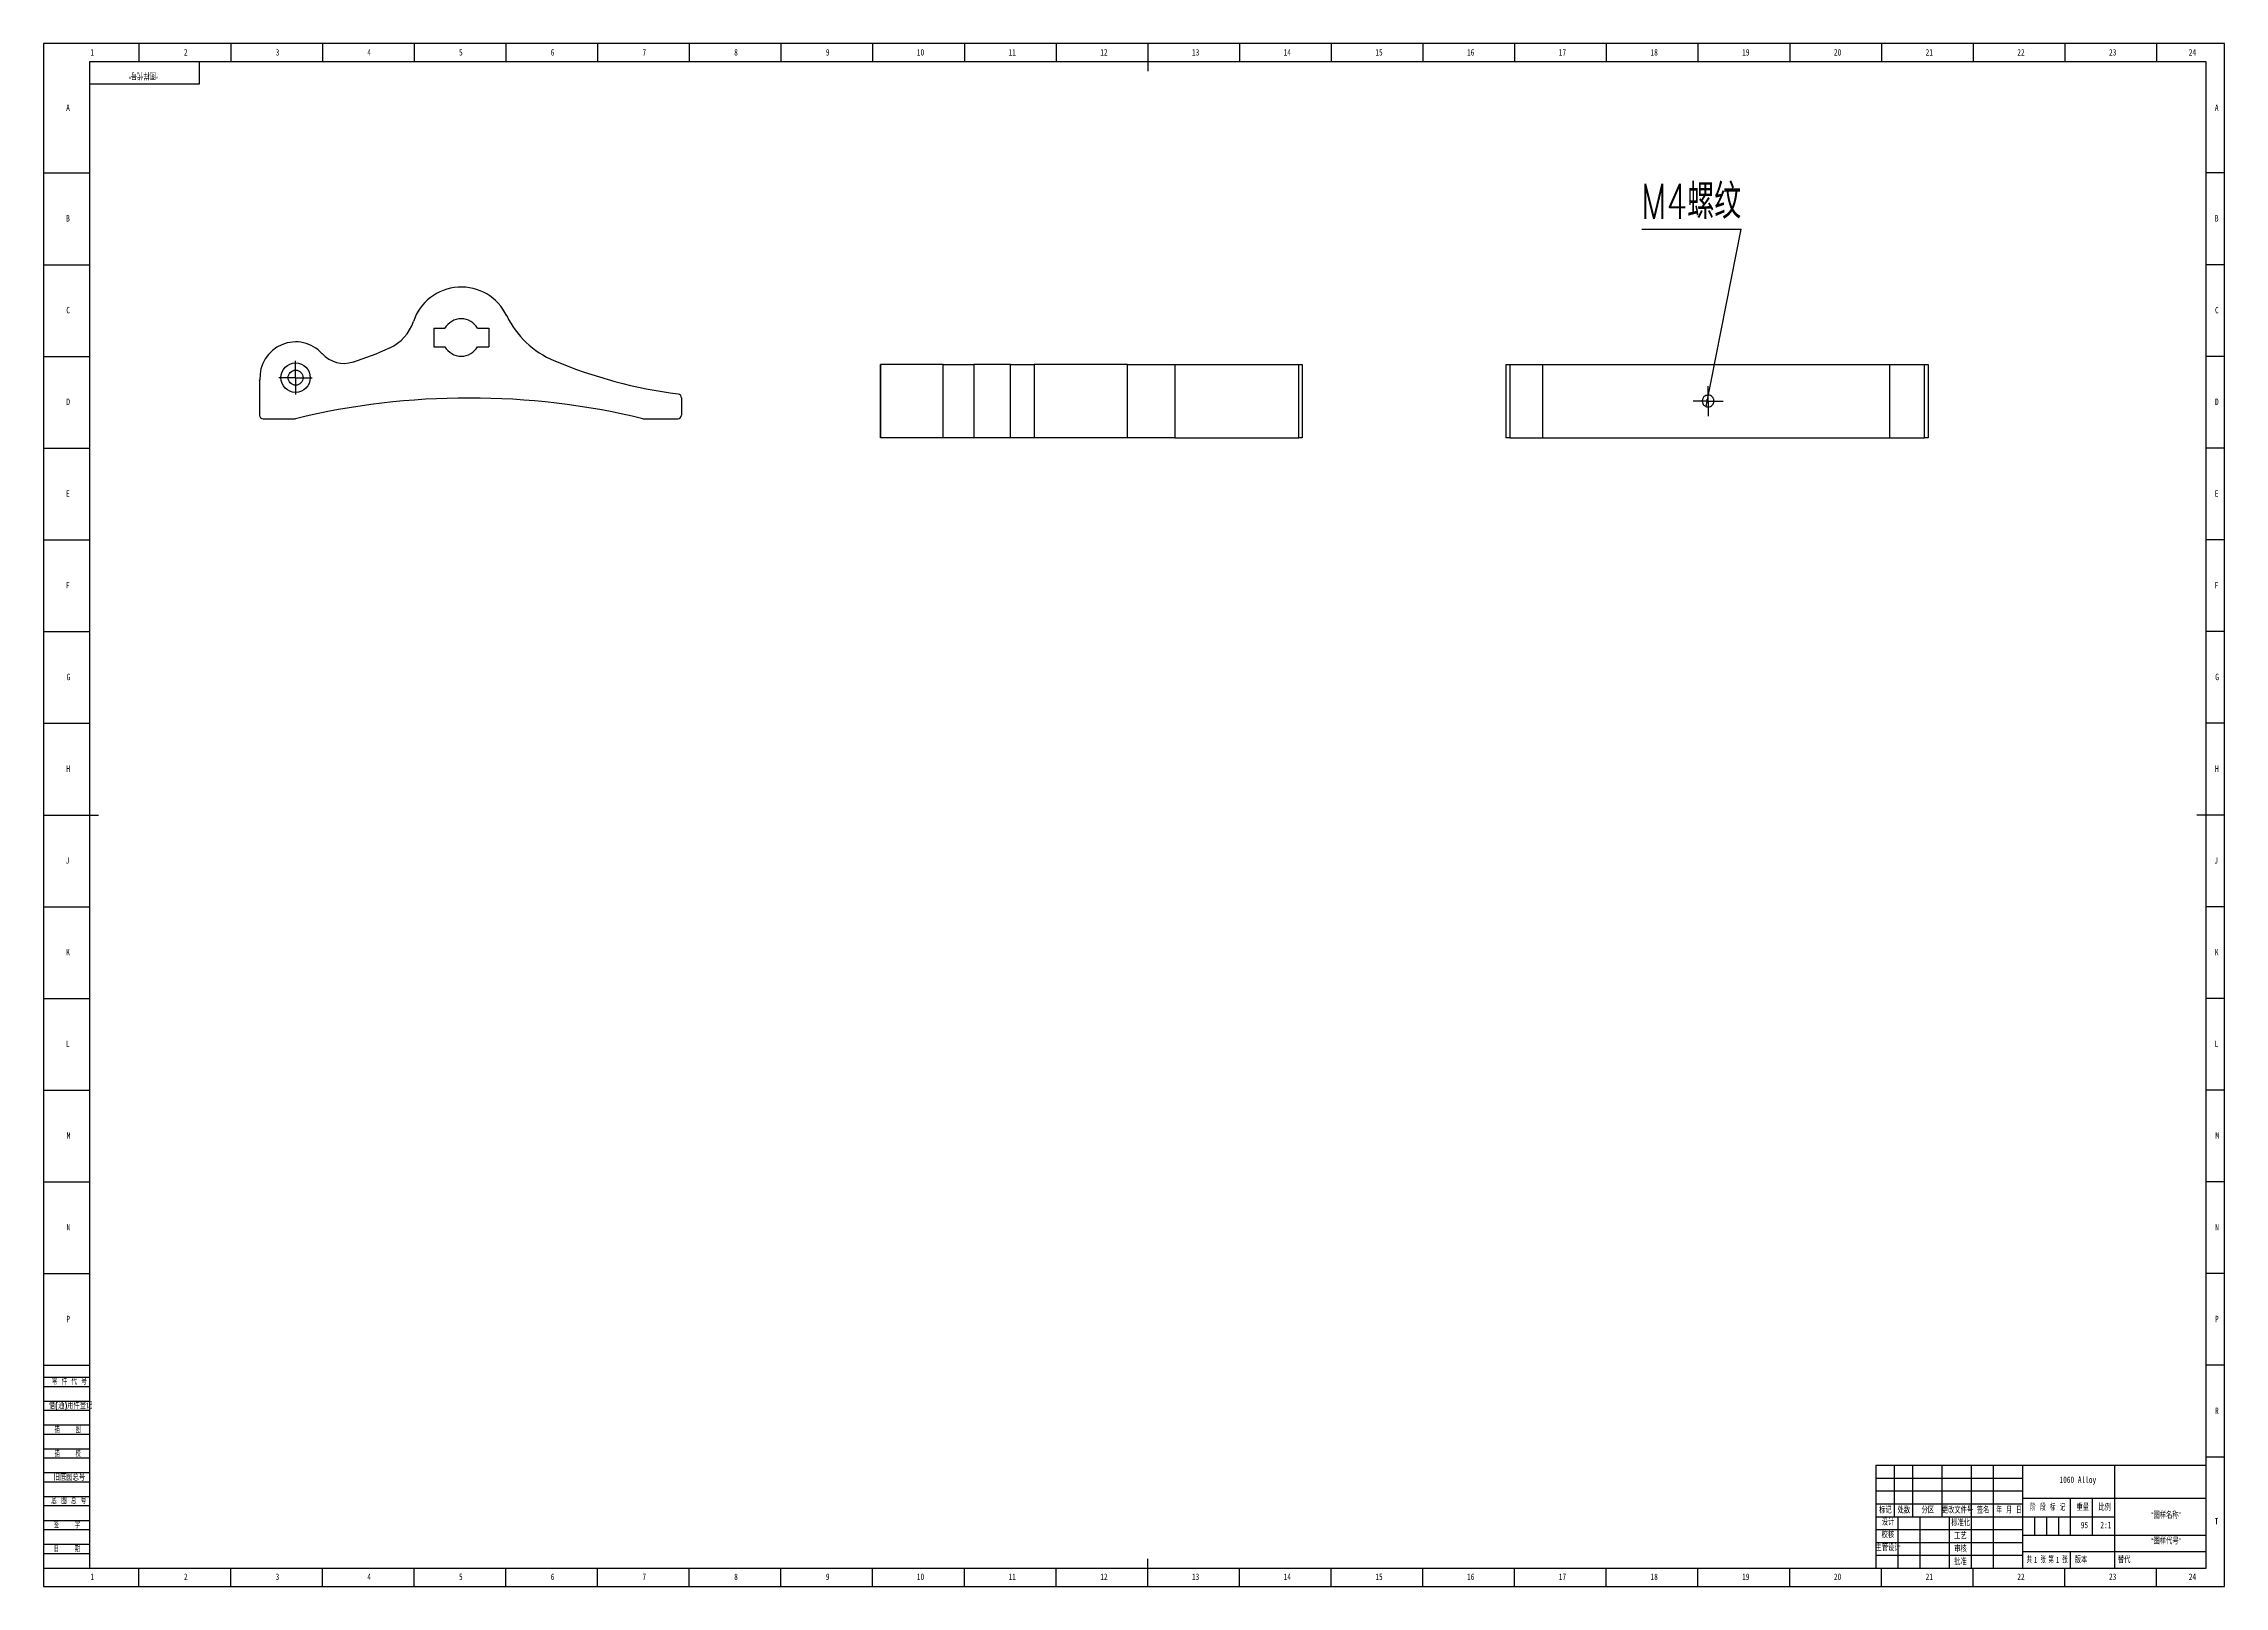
# Model space of a CAD drawing. Header units: millimetres. Extents: x 0 to 1189, y 0 to 841.
import ezdxf

# ---------------------------------------------------------------- set-up
doc = ezdxf.new("R2010")
doc.units = ezdxf.units.MM
for name, color, linetype in [('10', 7, 'Continuous'), ('5', 7, 'Continuous'), ('9', 7, 'Continuous'), ('SLD-0', 7, 'Continuous')]:
    doc.layers.add(name, color=color, linetype=linetype)
doc.styles.add('SLDTEXTSTYLE0', font='TXT', dxfattribs={"width": 0.7, "bigfont": 'bigfont'})
doc.styles.add('SLDTEXTSTYLE1', font='TXT', dxfattribs={"width": 0.6, "bigfont": 'bigfont'})
doc.styles.add('SLDTEXTSTYLE2', font='TXT', dxfattribs={"width": 0.614286, "bigfont": 'bigfont'})
doc.styles.add('SLDTEXTSTYLE3', font='TXT', dxfattribs={"width": 0.62, "bigfont": 'bigfont'})
doc.styles.add('SLDTEXTSTYLE4', font='TXT', dxfattribs={"width": 0.566667, "bigfont": 'bigfont'})
doc.styles.add('SLDTEXTSTYLE5', font='TXT', dxfattribs={"width": 0.7})
doc.dimstyles.new('SLDDIMSTYLE0', dxfattribs={"dimtxt": 0.18, "dimasz": 4.08, "dimexe": 0, "dimexo": 0.0625, "dimgap": 0, "dimtad": 0, "dimtih": 1, "dimtoh": 1, "dimdec": 0, "dimrnd": 1e-09, "dimzin": 0, "dimdsep": 46, "dimtxsty": 'Standard', "dimsah": 1, "dimcen": 0.09, "dimadec": 0, "dimazin": 0, "dimtfac": 4.08, "dimtdec": 0, "dimtofl": 0, "dimtmove": 0, "dimatfit": 3, "dimfxl": 0, "dimfrac": 2, "dimtolj": 1, "dimtzin": 0, "dimarcsym": 0})

# ---------------------------------------------------------------- blocks, each defined once
blk = doc.blocks.new('SW_CENTERMARKSYMBOL_0')
at = {"layer": '10', "color": 0}
for p, q in [((-5, 0), (-9.1, 0)), ((0, 0), (-5, 0)), ((0, 5), (0, 9.1)), ((0, 0), (0, 5)), ((0, 0), (0, -5)), ((0, 0), (5, 0)), ((5, 0), (9.1, 0)), ((0, -5), (0, -9.1))]:
    blk.add_line(p, q, dxfattribs=at)
blk = doc.blocks.new('SW_NOTE_0')
at = {"layer": '10', "color": 0}
blk.add_line((-54.1, 0), (0, 0), dxfattribs=at)
at = {"layer": '10', "color": 0, "insert": (-54.5, 24.7), "char_height": 19.05, "attachment_point": 1, "style": 'SLDTEXTSTYLE0'}
blk.add_mtext('M4螺纹', dxfattribs=at)
blk = doc.blocks.new('SW_CENTERMARKSYMBOL_1')
at = {"layer": '10', "color": 0}
for p, q in [((-5, 0), (-8.2, 0)), ((0, 0), (-5, 0)), ((0, 5), (0, 8.2)), ((0, 0), (0, 5)), ((0, 0), (0, -5)), ((0, 0), (5, 0)), ((5, 0), (8.2, 0)), ((0, -5), (0, -8.2))]:
    blk.add_line(p, q, dxfattribs=at)

msp = doc.modelspace()

# ---------------------------------------------------------------- linework, layer by layer
at = {"color": 7, "linetype": 'Continuous', "lineweight": 25}
for p, q in [((212.7, 685.8), (218.8, 685.8)), ((212.7, 685.8), (212.7, 675.8)), ((236.6, 685.8), (242.7, 685.8)), ((242.7, 685.8), (242.7, 675.8)), ((212.7, 675.8), (218.8, 675.8)), ((236.6, 675.8), (242.7, 675.8)), ((456.2, 626.1), (456.2, 666.1)), ((456.2, 666.1), (456.3, 666.1)), ((456.3, 666.1), (456.3, 626.1)), ((490.4, 666.1), (456.3, 666.1)), ((490.4, 626.1), (490.4, 666.1)), ((490.4, 666.1), (507.2, 666.1)), ((507.2, 666.1), (507.2, 626.1)), ((527.2, 666.1), (507.2, 666.1)), ((527.2, 626.1), (527.2, 666.1)), ((527.2, 666.1), (540, 666.1)), ((540, 666.1), (540, 626.1)), ((591, 666.1), (540, 666.1)), ((591, 626.1), (591, 666.1)), ((591, 666.1), (616.7, 666.1)), ((616.7, 666.1), (616.7, 626.1)), ((616.7, 666.1), (684.4, 666.1)), ((684.4, 626.1), (684.4, 666.1)), ((684.4, 666.1), (686.2, 666.1)), ((686.2, 666.1), (686.2, 626.1)), ((797.5, 626.1), (797.5, 666.1)), ((797.5, 666.1), (799.5, 666.1)), ((799.5, 666.1), (799.5, 626.1)), ((799.5, 666.1), (817.2, 666.1)), ((817.2, 666.1), (817.2, 626.1)), ((817.2, 666.1), (1006.5, 666.1)), ((1006.5, 666.1), (1006.5, 626.1)), ((1006.5, 666.1), (1025.5, 666.1)), ((1025.5, 626.1), (1025.5, 666.1)), ((1025.5, 666.1), (1027.5, 666.1)), ((1027.5, 666.1), (1027.5, 626.1)), ((117.7, 657.1), (117.9, 657.7)), ((117.7, 657.1), (117.7, 638.5)), ((347.7, 648), (347.7, 638.5)), ((119.7, 636.5), (137.4, 636.5)), ((326.7, 636.5), (345.7, 636.5)), ((456.2, 626.1), (456.3, 626.1)), ((490.4, 626.1), (456.3, 626.1)), ((507.2, 626.1), (490.4, 626.1)), ((527.2, 626.1), (507.2, 626.1)), ((540, 626.1), (527.2, 626.1)), ((591, 626.1), (540, 626.1)), ((616.7, 626.1), (591, 626.1)), ((616.7, 626.1), (684.4, 626.1)), ((686.2, 626.1), (684.4, 626.1)), ((799.5, 626.1), (797.5, 626.1)), ((799.5, 626.1), (817.2, 626.1)), ((817.2, 626.1), (1006.5, 626.1)), ((1006.5, 626.1), (1025.5, 626.1)), ((1027.5, 626.1), (1025.5, 626.1))]:
    msp.add_line(p, q, dxfattribs=at)
for radius in [8, 4.1]:
    msp.add_circle((137.4, 658.9), radius, dxfattribs=at)
for centre, radius, start, end in [((227.7, 680.8), 27.5, 25.5537, 161.6922), ((227.7, 680.8), 10.2, 29.3535, 150.6465), ((297.6, 714.3), 50, 205.5537, 247.2518), ((137.4, 658.9), 19.5, 41.8804, 183.4964), ((178.8, 697), 24, 294.3626, 341.6922), ((163.8, 682.7), 16, 221.8804, 287.831), ((111.1, 846.4), 188, 287.831, 294.3626), ((227.7, 680.8), 10.2, 209.3535, 330.6465), ((379.3, 909.2), 261.3, 247.2518, 262.6595), ((232, 244.1), 403.7, 76.439, 103.561), ((345.7, 648), 2, 0, 82.6595), ((119.7, 638.5), 2, 180, 270), ((345.7, 638.5), 2, 270, 0)]:
    msp.add_arc(centre, radius, start, end, dxfattribs=at)
msp.add_open_spline([(907.5, 642.9), (907.3, 642.9), (907.1, 643), (906.7, 643), (906.5, 643.1), (906.1, 643.3), (905.9, 643.4), (905.6, 643.6), (905.4, 643.7), (905, 644.2), (904.7, 644.5), (904.4, 645.3), (904.3, 645.7), (904.3, 646.3), (904.4, 646.6), (904.4, 647), (904.5, 647.2), (904.7, 647.6), (904.8, 647.7), (905, 648.1), (905.1, 648.3), (905.6, 648.7), (905.9, 648.9), (906.5, 649.2), (906.7, 649.2), (907.1, 649.3), (907.3, 649.3), (908, 649.3), (908.4, 649.3), (909.1, 648.9), (909.5, 648.7), (909.9, 648.3), (910.1, 648.1), (910.3, 647.7), (910.4, 647.6), (910.6, 647.2), (910.6, 647), (910.7, 646.6), (910.7, 646.4), (910.7, 645.7), (910.7, 645.3), (910.4, 644.7), (910.3, 644.5), (910.1, 644.2), (909.9, 644), (909.5, 643.6), (909.1, 643.3), (908.4, 643), (908, 642.9), (907.5, 642.9)], degree=3, knots=[0, 0, 0, 0, 0.03125, 0.03125, 0.0625, 0.0625, 0.09375, 0.09375, 0.125, 0.125, 0.1875, 0.1875, 0.25, 0.25, 0.28125, 0.28125, 0.3125, 0.3125, 0.34375, 0.34375, 0.375, 0.375, 0.4375, 0.4375, 0.46875, 0.46875, 0.5, 0.5, 0.5625, 0.5625, 0.625, 0.625, 0.65625, 0.65625, 0.6875, 0.6875, 0.71875, 0.71875, 0.75, 0.75, 0.8125, 0.8125, 0.84375, 0.84375, 0.875, 0.875, 0.9375, 0.9375, 1, 1, 1, 1], dxfattribs=at)
at = {"layer": '5', "color": 7}
for p, q in [((1189, 841), (0, 841)), ((0, 841), (0, 0)), ((1189, 0), (1189, 841)), ((0, 114), (25, 114)), ((0, 109), (25, 109)), ((0, 101), (25, 101)), ((0, 96), (25, 96)), ((0, 88), (25, 88)), ((0, 83), (25, 83)), ((0, 75), (25, 75)), ((0, 70), (25, 70)), ((0, 62), (25, 62)), ((0, 57), (25, 57)), ((0, 49), (25, 49)), ((999, 59), (1079, 59)), ((999, 52), (1079, 52)), ((0, 44), (25, 44)), ((0, 36), (25, 36)), ((1085.5, 38), (1085.5, 28)), ((1092, 38), (1092, 28)), ((1098.5, 38), (1098.5, 28)), ((0, 31), (25, 31)), ((0, 23), (25, 23)), ((0, 18), (25, 18)), ((0, 0), (1189, 0))]:
    msp.add_line(p, q, dxfattribs=at)
at = {"layer": '5'}
for p, q in [((52, 841), (52, 831.1)), ((102, 841), (102, 831.1)), ((152, 841), (152, 831.1)), ((202, 841), (202, 831.1)), ((252, 841), (252, 831.1)), ((302, 841), (302, 831.1)), ((352, 841), (352, 831.1)), ((402, 841), (402, 831.1)), ((452, 841), (452, 831.1)), ((502, 841), (502, 831.1)), ((552, 841), (552, 831.1)), ((652, 841), (652, 831.1)), ((702, 841), (702, 831.1)), ((752, 841), (752, 831.1)), ((802, 841), (802, 831.1)), ((852, 841), (852, 831.1)), ((902, 841), (902, 831.1)), ((952, 841), (952, 831.1)), ((1002, 841), (1002, 831.1)), ((1052, 841), (1052, 831.1)), ((1102, 841), (1102, 831.1)), ((1152, 841), (1152, 831.1)), ((0, 770.5), (25, 770.5)), ((1189, 770.5), (1179, 770.5)), ((0, 720.5), (25, 720.5)), ((1189, 720.5), (1179, 720.5)), ((0, 670.5), (25, 670.5)), ((1189, 670.5), (1179, 670.5)), ((0, 620.5), (25, 620.5)), ((1189, 620.5), (1179, 620.5)), ((0, 570.5), (25, 570.5)), ((1189, 570.5), (1179, 570.5)), ((0, 520.5), (25, 520.5)), ((1189, 520.5), (1179, 520.5)), ((0, 470.5), (25, 470.5)), ((1189, 470.5), (1179, 470.5)), ((0, 370.5), (25, 370.5)), ((1189, 370.5), (1179, 370.5)), ((0, 320.5), (25, 320.5)), ((1189, 320.5), (1179, 320.5)), ((0, 270.5), (25, 270.5)), ((1189, 270.5), (1179, 270.5)), ((0, 220.5), (25, 220.5)), ((1189, 220.5), (1179, 220.5)), ((0, 170.5), (25, 170.5)), ((1189, 170.5), (1179, 170.5)), ((0, 120.5), (25, 120.5)), ((1189, 120.5), (1179, 120.5)), ((1189, 70.5), (1179, 70.5)), ((52, 0), (52, 10)), ((102, 0), (102, 10)), ((152, 0), (152, 10)), ((202, 0), (202, 10)), ((252, 0), (252, 10)), ((302, 0), (302, 10)), ((352, 0), (352, 10)), ((402, 0), (402, 10)), ((452, 0), (452, 10)), ((502, 0), (502, 10)), ((552, 0), (552, 10)), ((652, 0), (652, 10)), ((702, 0), (702, 10)), ((752, 0), (752, 10)), ((802, 0), (802, 10)), ((852, 0), (852, 10)), ((902, 0), (902, 10)), ((952, 0), (952, 10)), ((1002, 0), (1002, 10)), ((1052, 0), (1052, 10)), ((1102, 0), (1102, 10)), ((1152, 0), (1152, 10))]:
    msp.add_line(p, q, dxfattribs=at)
at = {"layer": '5', "lineweight": 25}
for p, q in [((602, 841), (602, 826)), ((0, 420.5), (30, 420.5)), ((1189, 420.5), (1174, 420.5)), ((602, 0), (602, 15)), ((1105, 19), (1105, 10))]:
    msp.add_line(p, q, dxfattribs=at)
at = {"layer": '5', "color": 7, "lineweight": 25}
for p, q in [((1179, 831.1), (25, 831.1)), ((25, 831.1), (25, 10)), ((85, 819), (85, 831)), ((1179, 10), (1179, 831.1)), ((25, 819), (85, 819)), ((999, 66), (1179, 66)), ((999, 66), (999, 10)), ((1009, 66), (1009, 38)), ((1019, 66), (1019, 38)), ((1035, 66), (1035, 38)), ((1051, 66), (1051, 10)), ((1063, 66), (1063, 10)), ((1079, 66), (1079, 10)), ((1129, 66), (1129, 38)), ((1079, 48), (1179, 48)), ((1105, 48), (1105, 28)), ((1117, 48), (1117, 28)), ((999, 45), (1079, 45)), ((999, 38), (1129, 38)), ((1011, 38), (1011, 10)), ((1023, 38), (1023, 10)), ((1039, 38), (1039, 10)), ((1129, 38), (1129, 10)), ((999, 31), (1079, 31)), ((999, 24), (1079, 24)), ((1079, 28), (1179, 28)), ((999, 17), (1079, 17)), ((1079, 19), (1179, 19)), ((0, 10), (1179, 10))]:
    msp.add_line(p, q, dxfattribs=at)

# ---------------------------------------------------------------- block references
at = {"layer": '10'}
for name, p in [('SW_NOTE_0', (925.5, 739.8)), ('SW_CENTERMARKSYMBOL_0', (137.4, 658.9)), ('SW_CENTERMARKSYMBOL_1', (907.5, 646.1))]:
    msp.add_blockref(name, p, dxfattribs=at)

# ---------------------------------------------------------------- texts
at = {"layer": '10', "char_height": 3.5}
for s, insert, attachment_point, style in [('1', (26.5, 838), 2, 'SLDTEXTSTYLE5'), ('2', (77.5, 838), 2, 'SLDTEXTSTYLE5'), ('3', (127.5, 838), 2, 'SLDTEXTSTYLE5'), ('4', (177.5, 838), 2, 'SLDTEXTSTYLE5'), ('5', (227.5, 838), 2, 'SLDTEXTSTYLE5'), ('6', (277.5, 838), 2, 'SLDTEXTSTYLE5'), ('7', (327.5, 838), 2, 'SLDTEXTSTYLE5'), ('8', (377.5, 838), 2, 'SLDTEXTSTYLE5'), ('9', (427.5, 838), 2, 'SLDTEXTSTYLE5'), ('10', (478.1, 838), 2, 'SLDTEXTSTYLE5'), ('11', (528.1, 838), 2, 'SLDTEXTSTYLE5'), ('12', (578.1, 838), 2, 'SLDTEXTSTYLE5'), ('13', (628.1, 838), 2, 'SLDTEXTSTYLE5'), ('14', (678.1, 838), 2, 'SLDTEXTSTYLE5'), ('15', (728.1, 838), 2, 'SLDTEXTSTYLE5'), ('16', (778.1, 838), 2, 'SLDTEXTSTYLE5'), ('17', (828.1, 838), 2, 'SLDTEXTSTYLE5'), ('18', (878.1, 838), 2, 'SLDTEXTSTYLE5'), ('19', (928.1, 838), 2, 'SLDTEXTSTYLE5'), ('20', (978.1, 838), 2, 'SLDTEXTSTYLE5'), ('21', (1028.1, 838), 2, 'SLDTEXTSTYLE5'), ('22', (1078.1, 838), 2, 'SLDTEXTSTYLE5'), ('23', (1128.1, 838), 2, 'SLDTEXTSTYLE5'), ('24', (1171.6, 838), 2, 'SLDTEXTSTYLE5'), ('A', (13.3, 807.8), 2, 'SLDTEXTSTYLE5'), ('A', (1184.8, 807.8), 2, 'SLDTEXTSTYLE5'), ('B', (13.3, 747.5), 2, 'SLDTEXTSTYLE5'), ('B', (1184.8, 747.5), 2, 'SLDTEXTSTYLE5'), ('C', (13.4, 697.5), 2, 'SLDTEXTSTYLE5'), ('C', (1184.9, 697.5), 2, 'SLDTEXTSTYLE5'), ('D', (13.4, 647.5), 2, 'SLDTEXTSTYLE5'), ('D', (1184.9, 647.5), 2, 'SLDTEXTSTYLE5'), ('E', (13.3, 597.5), 2, 'SLDTEXTSTYLE5'), ('E', (1184.8, 597.5), 2, 'SLDTEXTSTYLE5'), ('F', (13.2, 547.5), 2, 'SLDTEXTSTYLE5'), ('F', (1184.7, 547.5), 2, 'SLDTEXTSTYLE5'), ('G', (13.5, 497.5), 2, 'SLDTEXTSTYLE5'), ('G', (1185, 497.5), 2, 'SLDTEXTSTYLE5'), ('H', (13.4, 447.5), 2, 'SLDTEXTSTYLE5'), ('H', (1184.9, 447.5), 2, 'SLDTEXTSTYLE5'), ('J', (13, 397.5), 2, 'SLDTEXTSTYLE5'), ('J', (1184.5, 397.5), 2, 'SLDTEXTSTYLE5'), ('K', (13.3, 347.5), 2, 'SLDTEXTSTYLE5'), ('K', (1184.8, 347.5), 2, 'SLDTEXTSTYLE5'), ('L', (13.2, 297.5), 2, 'SLDTEXTSTYLE5'), ('L', (1184.7, 297.5), 2, 'SLDTEXTSTYLE5'), ('M', (13.6, 247.5), 2, 'SLDTEXTSTYLE5'), ('M', (1185.1, 247.5), 2, 'SLDTEXTSTYLE5'), ('N', (13.5, 197.5), 2, 'SLDTEXTSTYLE5'), ('N', (1185, 197.5), 2, 'SLDTEXTSTYLE5'), ('P', (13.4, 147.5), 2, 'SLDTEXTSTYLE5'), ('P', (1184.9, 147.5), 2, 'SLDTEXTSTYLE5'), ('R', (1184.9, 97.5), 2, 'SLDTEXTSTYLE5'), ('1060 Alloy', (1109.1, 59.9), 2, 'SLDTEXTSTYLE5'), ('“图样名称”', (1157.2, 40.5), 2, 'SLDTEXTSTYLE0'), ('T', (1184.7, 37.3), 2, 'SLDTEXTSTYLE5'), ('校核', (1005.5, 29.9), 2, 'SLDTEXTSTYLE0'), ('95', (1112.7, 35.2), 2, 'SLDTEXTSTYLE5'), ('“图样代号”', (1157.2, 26.4), 2, 'SLDTEXTSTYLE0'), ('主管设计', (1005.6, 22.8), 2, 'SLDTEXTSTYLE0'), ('1', (1085.1, 16.2), 1, 'SLDTEXTSTYLE5'), ('1', (1097.1, 16.2), 1, 'SLDTEXTSTYLE5'), ('1', (26.5, 7), 2, 'SLDTEXTSTYLE5'), ('2', (77.5, 7), 2, 'SLDTEXTSTYLE5'), ('3', (127.5, 7), 2, 'SLDTEXTSTYLE5'), ('4', (177.5, 7), 2, 'SLDTEXTSTYLE5'), ('5', (227.5, 7), 2, 'SLDTEXTSTYLE5'), ('6', (277.5, 7), 2, 'SLDTEXTSTYLE5'), ('7', (327.5, 7), 2, 'SLDTEXTSTYLE5'), ('8', (377.5, 7), 2, 'SLDTEXTSTYLE5'), ('9', (427.5, 7), 2, 'SLDTEXTSTYLE5'), ('10', (478.1, 7), 2, 'SLDTEXTSTYLE5'), ('11', (528.1, 7), 2, 'SLDTEXTSTYLE5'), ('12', (578.1, 7), 2, 'SLDTEXTSTYLE5'), ('13', (628.1, 7), 2, 'SLDTEXTSTYLE5'), ('14', (678.1, 7), 2, 'SLDTEXTSTYLE5'), ('15', (728.1, 7), 2, 'SLDTEXTSTYLE5'), ('16', (778.1, 7), 2, 'SLDTEXTSTYLE5'), ('17', (828.1, 7), 2, 'SLDTEXTSTYLE5'), ('18', (878.1, 7), 2, 'SLDTEXTSTYLE5'), ('19', (928.1, 7), 2, 'SLDTEXTSTYLE5'), ('20', (978.1, 7), 2, 'SLDTEXTSTYLE5'), ('21', (1028.1, 7), 2, 'SLDTEXTSTYLE5'), ('22', (1078.1, 7), 2, 'SLDTEXTSTYLE5'), ('23', (1128.1, 7), 2, 'SLDTEXTSTYLE5'), ('24', (1171.6, 7), 2, 'SLDTEXTSTYLE5')]:
    msp.add_mtext(s, dxfattribs=dict(at, insert=insert, attachment_point=attachment_point, style=style))
at = {"layer": '10', "color": 7, "insert": (1110.8, 16.2), "char_height": 3.5, "attachment_point": 2, "style": 'SLDTEXTSTYLE0'}
msp.add_mtext('版本', dxfattribs=at)
at = {"layer": '9', "color": 7, "char_height": 3.5}
for s, insert, attachment_point, style in [('零 件 代 号', (4.5, 113.4), 1, 'SLDTEXTSTYLE2'), ('借(通)用件登记', (2.9, 100.3), 1, 'SLDTEXTSTYLE0'), ('描    图', (13.1, 87.2), 2, 'SLDTEXTSTYLE4'), ('描    校', (13.1, 74.1), 2, 'SLDTEXTSTYLE4'), ('旧底图总号', (5.5, 61.2), 1, 'SLDTEXTSTYLE0'), ('底 图 总 号', (4.2, 48.4), 1, 'SLDTEXTSTYLE2'), ('标记', (1004.2, 43.3), 2, 'SLDTEXTSTYLE0'), ('设计', (1005.6, 36.8), 2, 'SLDTEXTSTYLE0'), ('处数', (1014.2, 43.3), 2, 'SLDTEXTSTYLE0'), ('分区', (1027.3, 43.3), 2, 'SLDTEXTSTYLE0'), ('更改文件号', (1043.5, 43.3), 2, 'SLDTEXTSTYLE0'), ('标准化', (1045.2, 36.4), 2, 'SLDTEXTSTYLE0'), ('签名', (1057.5, 43.3), 2, 'SLDTEXTSTYLE0'), ('年 月 日', (1071.6, 43.3), 2, 'SLDTEXTSTYLE3'), ('阶 段 标 记', (1092.7, 44.8), 2, 'SLDTEXTSTYLE2'), ('重量', (1111.8, 44.8), 2, 'SLDTEXTSTYLE0'), ('比例', (1123.7, 44.8), 2, 'SLDTEXTSTYLE0'), ('签    字', (12.7, 35.2), 2, 'SLDTEXTSTYLE4'), ('工艺', (1045.1, 29.2), 2, 'SLDTEXTSTYLE0'), ('日    期', (12.7, 22.2), 2, 'SLDTEXTSTYLE4'), ('批准', (1045.1, 15.2), 2, 'SLDTEXTSTYLE0'), ('审核', (1045.1, 22.2), 2, 'SLDTEXTSTYLE0'), ('共  张', (1086.4, 16.2), 2, 'SLDTEXTSTYLE1'), ('第  张', (1098.3, 16.2), 2, 'SLDTEXTSTYLE1')]:
    msp.add_mtext(s, dxfattribs=dict(at, insert=insert, attachment_point=attachment_point, style=style))
at = {"layer": 'SLD-0', "insert": (54.4, 821.9), "char_height": 3.5, "attachment_point": 2, "rotation": 180, "style": 'SLDTEXTSTYLE0'}
msp.add_mtext('“图样代号”', dxfattribs=at)
at = {"layer": 'SLD-0', "char_height": 3.5}
for s, insert, attachment_point, style in [('2:1', (1124.4, 35.2), 2, 'SLDTEXTSTYLE5'), ('替代', (1130.9, 16.2), 1, 'SLDTEXTSTYLE0')]:
    msp.add_mtext(s, dxfattribs=dict(at, insert=insert, attachment_point=attachment_point, style=style))

# ---------------------------------------------------------------- leaders
at = {"layer": '10'}
msp.add_leader([(906.4, 643.2), (925.5, 739.8)], dimstyle='SLDDIMSTYLE0', dxfattribs=at)

doc.saveas('drawing.dxf')
